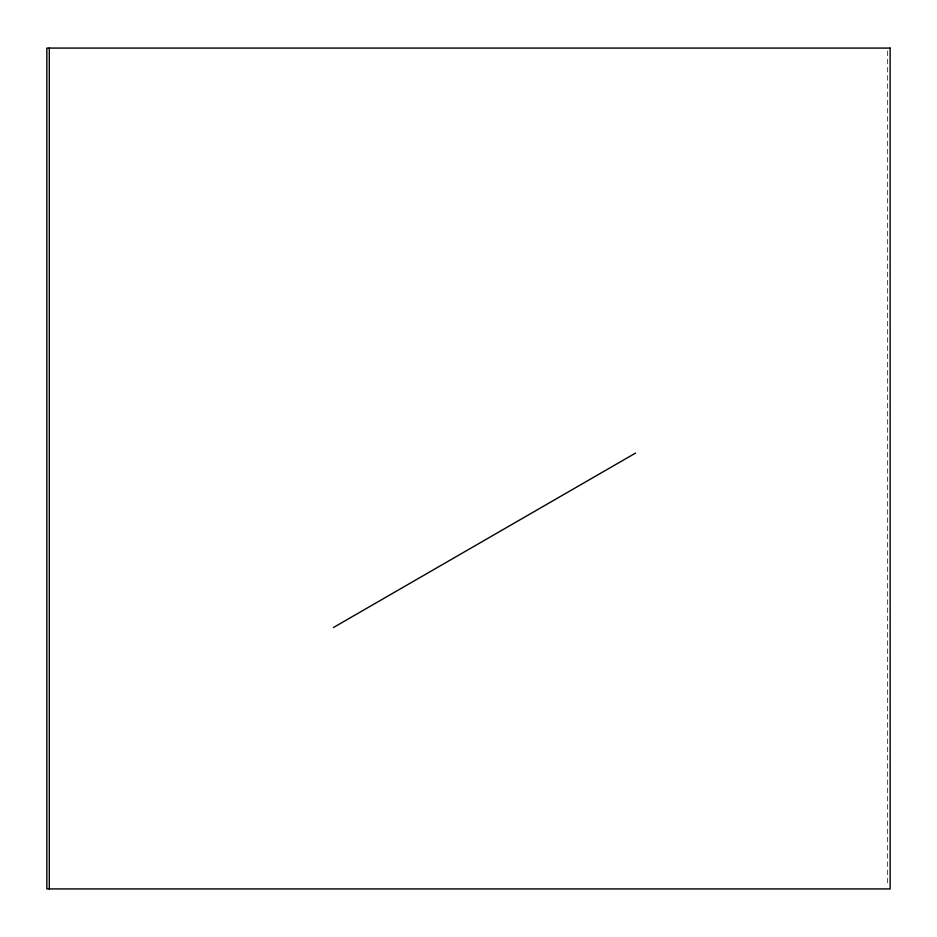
<?xml version="1.0" encoding="UTF-8"?>
<svg xmlns="http://www.w3.org/2000/svg" width="937" height="937" viewBox="0 0 937 937"><rect width="100%" height="100%" fill="white"/><g stroke="black" fill="none" stroke-linecap="round" stroke-linejoin="round"><path stroke-width="0.7" stroke-dasharray="4.68 3.51" d="M887.679 51.008L887.679 885.992"/><path stroke-width="1.41" d="M333.408 627.532L635.579 453.063M49.298 48.08L49.298 888.92M890.15 48.08L46.85 48.08L46.85 888.92L890.15 888.92L890.127 48.08"/></g></svg>
